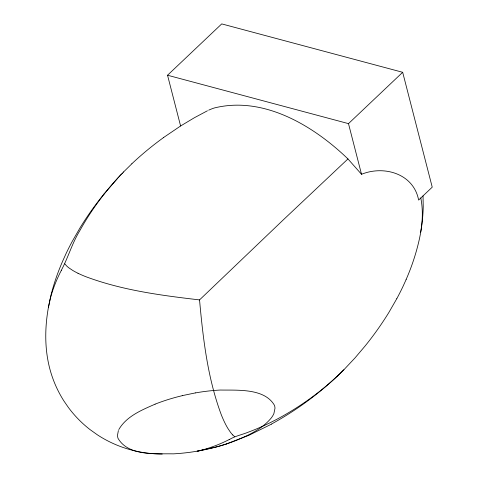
<?xml version="1.0" encoding="UTF-8"?>
<svg xmlns="http://www.w3.org/2000/svg" width="478" height="478" viewBox="0 0 478 478"><rect width="100%" height="100%" fill="white"/><g stroke="black" fill="none" stroke-linecap="round" stroke-linejoin="round"><path stroke-width="0.72" d="M48.469 307.067C44.836 327.197 44.526 348.181 49.628 368.084A120.94 117.086 -10.4 0 0 63.915 400.982L68.306 407.358A117.313 113.579 -10.4 0 0 90.079 429.632L97.44 434.872A116.937 113.208 -10.4 0 0 131.169 449.941A122.35 118.454 -10.4 0 0 145.079 452.815A126.114 122.093 -10.4 0 0 162.233 454.046M48.421 307.348L50.728 296.396M48.499 306.906L49.808 300.77M61.298 270.333C68.258 257.427 72.148 243.015 79.934 230.456C90.372 211.617 103.158 194.098 117.666 178.192M118.389 430.523L117.498 435.273A11.173 10.815 -10.4 0 0 118.066 438.428C128.558 456.311 155.613 453.473 173.365 453.855A197.205 190.925 -10.4 0 0 197.109 451.178L215.877 447.073A178.569 172.881 -10.4 0 0 235.606 440.656M406.151 279.522L403.002 286.442A271.755 263.103 -10.4 0 1 396.776 298.72M118.801 429.567C126.449 416.284 141.697 410.046 155.105 404.173M396.776 298.72L388.961 312.313A320.834 310.616 -10.4 0 1 364.971 346.156L354.933 358.004L343.849 369.793M104.037 193.925L118.825 176.938M118.024 177.774L119.99 175.689M119.351 176.352L121.167 174.44M120.683 174.936L122.35 173.203M122.027 173.532L123.539 171.972M123.384 172.134L131.862 163.775M343.407 370.235L343.903 369.739M342.971 370.671L343.521 370.121M342.529 371.113L343.138 370.504M342.087 371.549L342.756 370.886M342.373 371.269L337.163 376.323M341.202 372.428L341.985 371.651M341.214 372.41C323.451 389.761 303.273 404.609 281.596 416.702C270.918 422.612 259.853 427.846 248.417 432.124C242.023 434.741 235.116 435.978 229.189 439.646M78.01 273.285A113.818 110.191 -10.4 0 0 85.365 276.511C121.89 290.266 160.978 295.404 199.541 299.903L283.502 219.671L347.948 158.929L361.523 174.291C383.942 165.107 413.691 173.639 418.62 200.067L432.231 187.167L402.679 72.297L221.732 23.9L167.545 75.231L180.6 125.983L163.679 137.449M167.545 75.231L348.486 123.629L402.679 72.297M180.6 125.983L194.403 117.719L207.434 110.777M271.385 424.183L248.889 435.303L226.363 443.96M235.6 440.644C248.506 435.309 261.92 429.136 271.068 418.208A22.412 21.695 -10.4 0 0 273.888 413.607L274.975 408.326A10.827 10.48 -10.4 0 0 274.462 405.332C264.507 388.082 237.524 390.353 220.424 390.036A195.538 189.312 -10.4 0 0 195.484 392.904M182.232 395.641L195.484 392.88M234.746 436.731L232.762 434.968M347.948 158.929C313.604 125.816 263.647 95.648 214.252 107.992A48.774 47.22 -10.4 0 0 208.677 110.173M64.829 263.868L66.633 265.941A26.182 25.352 -10.4 0 0 68.987 267.931L72.853 270.506A71.604 69.322 -10.4 0 0 78.016 273.273M348.486 123.629L361.523 174.291M420.777 197.922C423.855 213.11 421.99 228.795 418.298 243.702A227.307 220.065 -10.4 0 1 406.115 279.511M199.541 299.903C203.06 338.723 207.601 378.116 221.326 414.844A123.067 119.147 -10.4 0 0 224.678 422.492A77.866 75.381 -10.4 0 0 227.946 428.527L230.342 432.088A30.49 29.517 -10.4 0 0 232.762 434.974M423.024 195.914L423.233 206.759A174.655 169.093 -10.4 0 1 420.658 232.308M337.139 376.3A314.739 304.713 -10.4 0 1 271.349 424.111M226.357 444.014A204.004 197.504 -10.4 0 1 197.103 451.148M50.674 296.384A227.307 220.065 -10.4 0 1 62.911 260.588L66.024 253.657A271.755 263.103 -10.4 0 1 72.256 241.378L80.065 227.785A320.834 310.616 -10.4 0 1 104.061 193.943M131.844 163.757A312.212 302.263 -10.4 0 1 163.697 137.473M155.093 404.143A194.922 188.714 -10.4 0 1 182.243 395.682M229.153 439.581A138.596 134.181 -10.4 0 1 197.587 451.202M49.718 300.752A143.675 139.098 -10.4 0 1 61.351 270.357"/></g></svg>
